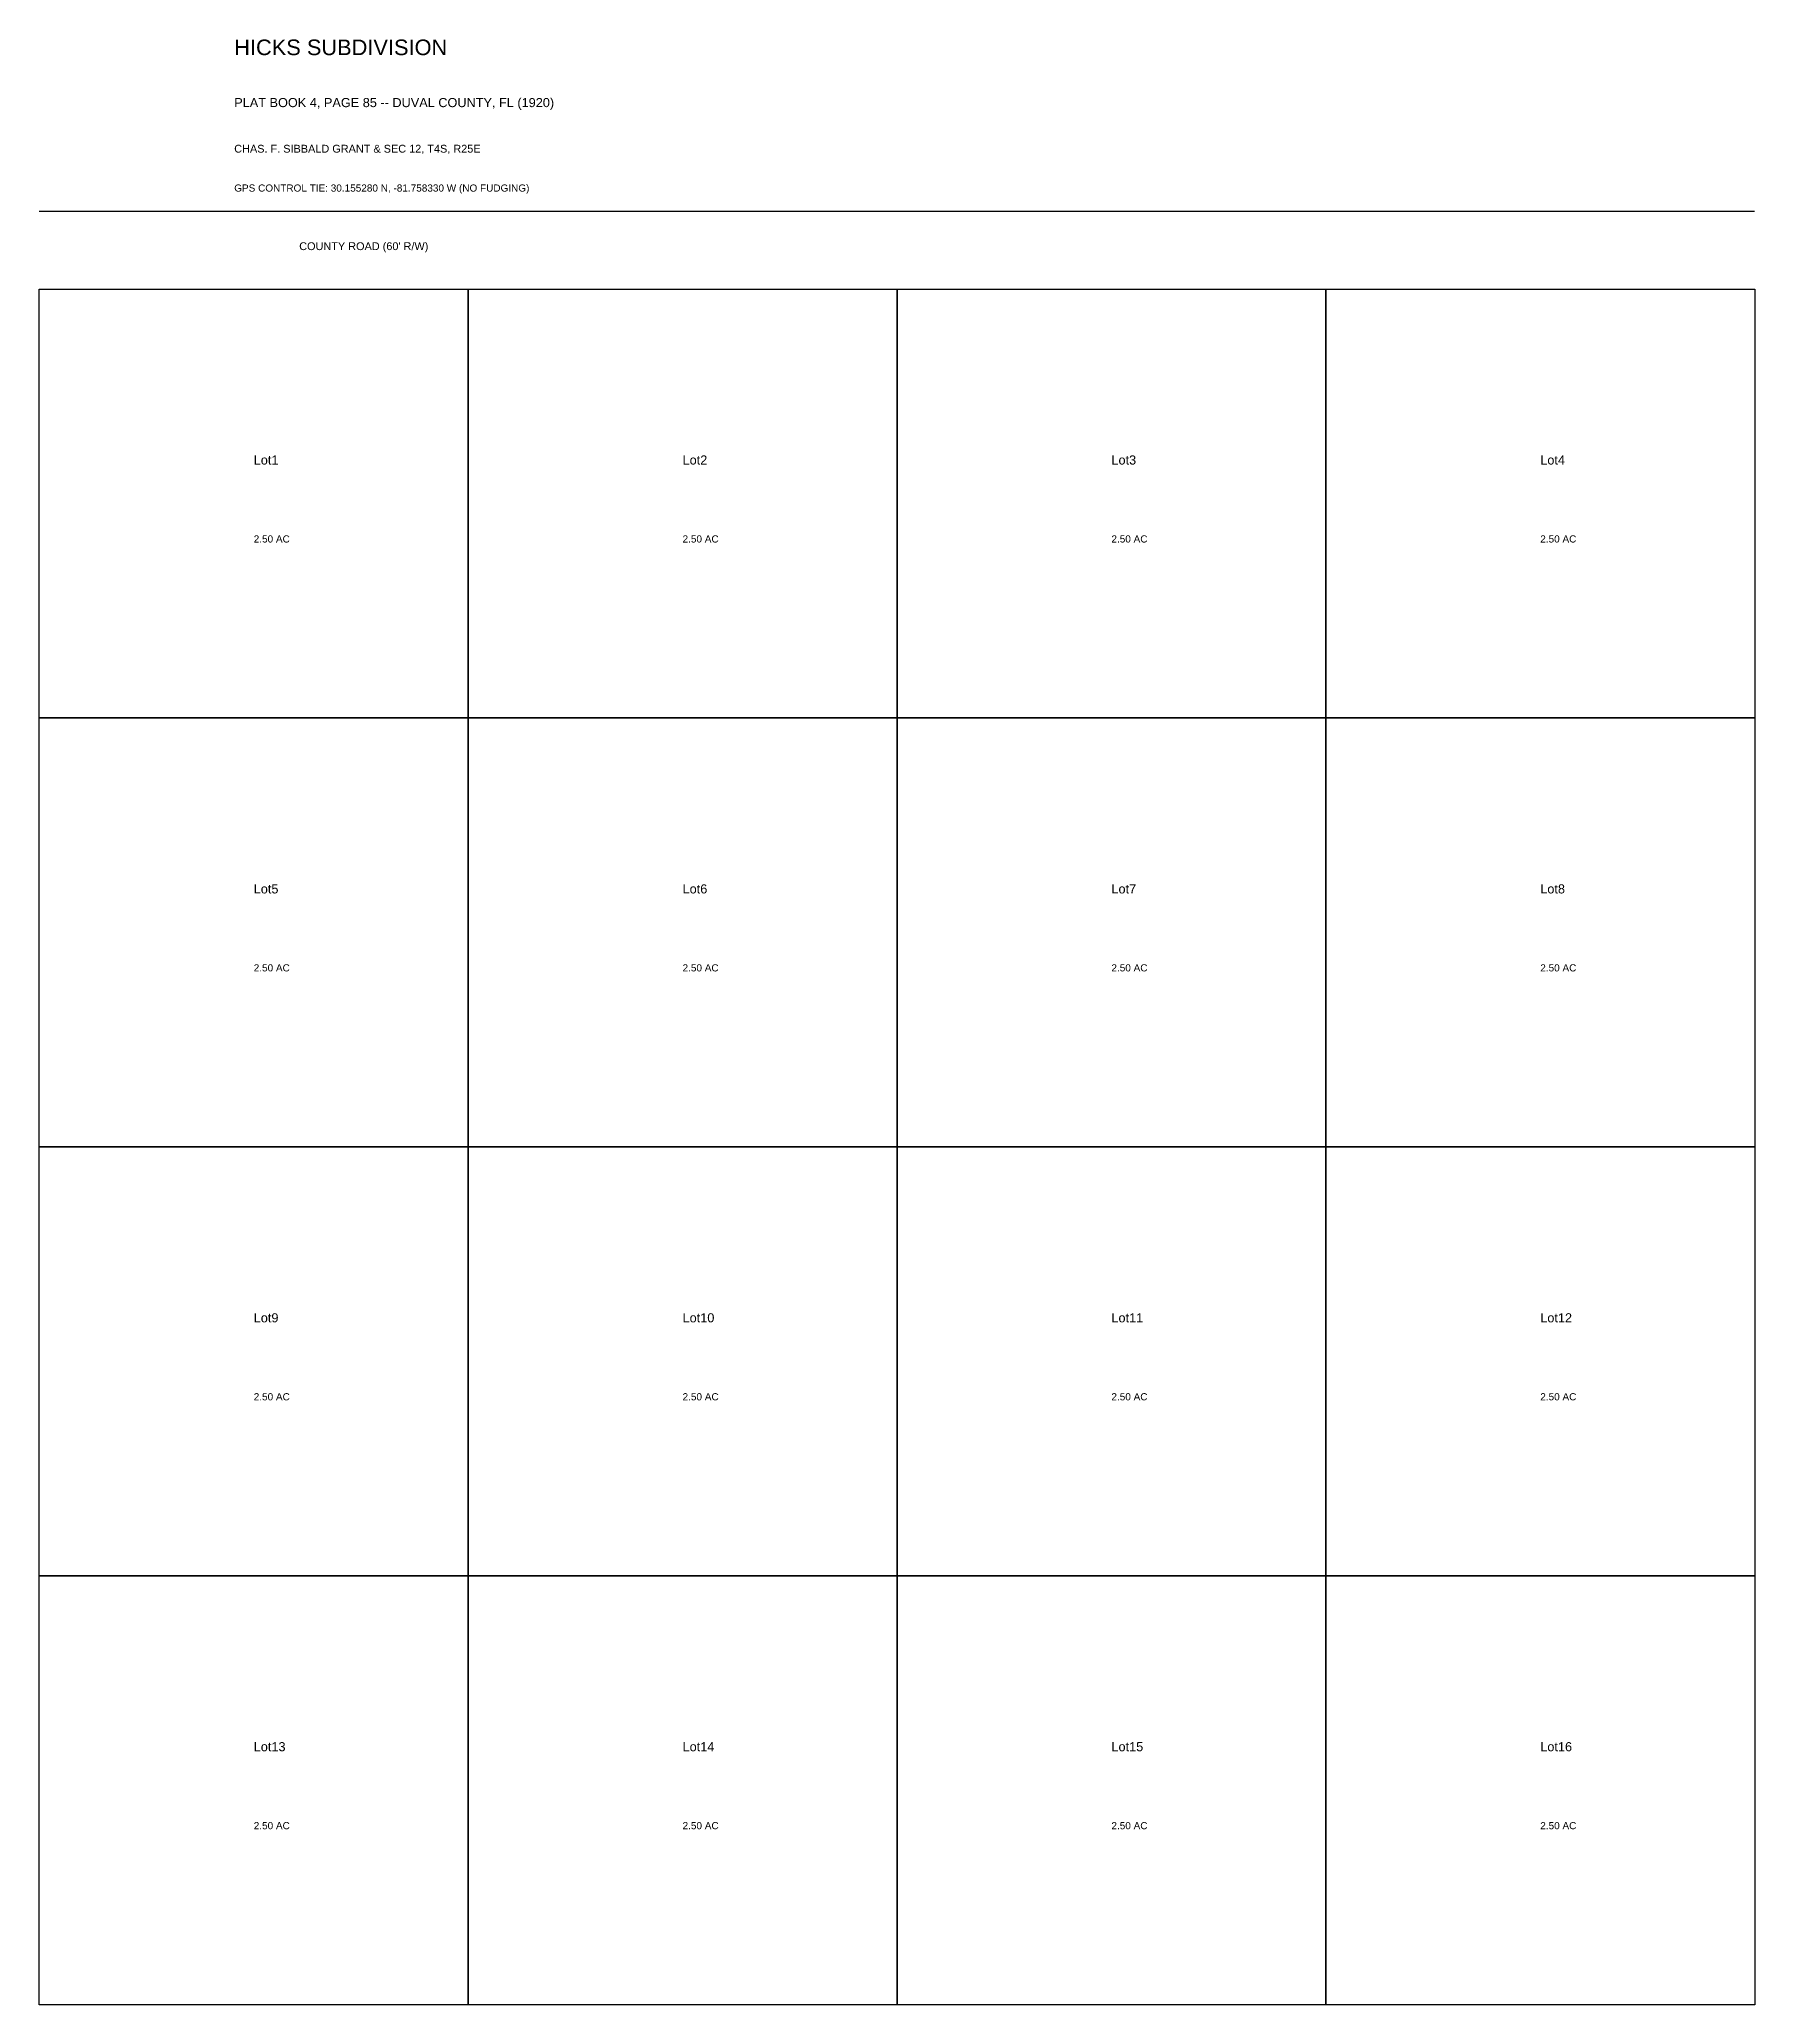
# Model space of a CAD drawing. Extents: x 5000 to 6320, y 3680 to 5192.
import ezdxf

# ---------------------------------------------------------------- set-up
doc = ezdxf.new("R2010")
doc.units = 0
doc.linetypes.add('DASHED', pattern=[0.75, 0.5, -0.25])
for name, color, linetype in [('CONTROL', 1, 'CONTINUOUS'), ('DIM-LABELS', 3, 'CONTINUOUS'), ('LOT_LINE', 4, 'CONTINUOUS'), ('ROW_STREET', 2, 'DASHED'), ('TEXT-LABELS', 7, 'CONTINUOUS'), ('TITLEBLOCK', 2, 'CONTINUOUS')]:
    doc.layers.add(name, color=color, linetype=linetype)
doc.styles.get("Standard").update_dxf_attribs({"font": 'Arial'})

msp = doc.modelspace()

# ---------------------------------------------------------------- linework, layer by layer
at = {"layer": 'LOT_LINE'}
for points in [[(5000, 5000), (5330, 5000), (5330, 4670), (5000, 4670)], [(5330, 5000), (5660, 5000), (5660, 4670), (5330, 4670)], [(5660, 5000), (5990, 5000), (5990, 4670), (5660, 4670)], [(5990, 5000), (6320, 5000), (6320, 4670), (5990, 4670)], [(5000, 4670), (5330, 4670), (5330, 4340), (5000, 4340)], [(5330, 4670), (5660, 4670), (5660, 4340), (5330, 4340)], [(5660, 4670), (5990, 4670), (5990, 4340), (5660, 4340)], [(5990, 4670), (6320, 4670), (6320, 4340), (5990, 4340)], [(5000, 4340), (5330, 4340), (5330, 4010), (5000, 4010)], [(5330, 4340), (5660, 4340), (5660, 4010), (5330, 4010)], [(5660, 4340), (5990, 4340), (5990, 4010), (5660, 4010)], [(5990, 4340), (6320, 4340), (6320, 4010), (5990, 4010)], [(5000, 4010), (5330, 4010), (5330, 3680), (5000, 3680)], [(5330, 4010), (5660, 4010), (5660, 3680), (5330, 3680)], [(5660, 4010), (5990, 4010), (5990, 3680), (5660, 3680)], [(5990, 4010), (6320, 4010), (6320, 3680), (5990, 3680)]]:
    msp.add_lwpolyline(points, close=True, dxfattribs=at)
at = {"layer": 'ROW_STREET'}
msp.add_line((5000, 5060), (6320, 5060), dxfattribs=at)

# ---------------------------------------------------------------- texts
at = {"layer": 'CONTROL'}
msp.add_text('GPS CONTROL TIE: 30.155280 N, -81.758330 W (NO FUDGING)', height=5.5, dxfattribs=at).set_placement((5150, 5075))
at = {"layer": 'DIM-LABELS'}
for p in [(5165, 4805), (5495, 4805), (5825, 4805), (6155, 4805), (5165, 4475), (5495, 4475), (5825, 4475), (6155, 4475), (5165, 4145), (5495, 4145), (5825, 4145), (6155, 4145), (5165, 3815), (5495, 3815), (5825, 3815), (6155, 3815)]:
    msp.add_text('2.50 AC', height=5.5, dxfattribs=at).set_placement(p)
at = {"layer": 'TEXT-LABELS'}
for s, height, p in [("COUNTY ROAD (60' R/W)", 6, (5200, 5030)), ('Lot1', 7, (5165, 4865)), ('Lot2', 7, (5495, 4865)), ('Lot3', 7, (5825, 4865)), ('Lot4', 7, (6155, 4865)), ('Lot5', 7, (5165, 4535)), ('Lot6', 7, (5495, 4535)), ('Lot7', 7, (5825, 4535)), ('Lot8', 7, (6155, 4535)), ('Lot9', 7, (5165, 4205)), ('Lot10', 7, (5495, 4205)), ('Lot11', 7, (5825, 4205)), ('Lot12', 7, (6155, 4205)), ('Lot13', 7, (5165, 3875)), ('Lot14', 7, (5495, 3875)), ('Lot15', 7, (5825, 3875)), ('Lot16', 7, (6155, 3875))]:
    msp.add_text(s, height=height, dxfattribs=at).set_placement(p)
at = {"layer": 'TITLEBLOCK'}
for s, height, p in [('HICKS SUBDIVISION', 12, (5150, 5180)), ('PLAT BOOK 4, PAGE 85 -- DUVAL COUNTY, FL (1920)', 7, (5150, 5140)), ('CHAS. F. SIBBALD GRANT & SEC 12, T4S, R25E', 6, (5150, 5105))]:
    msp.add_text(s, height=height, dxfattribs=at).set_placement(p)

doc.saveas('drawing.dxf')
